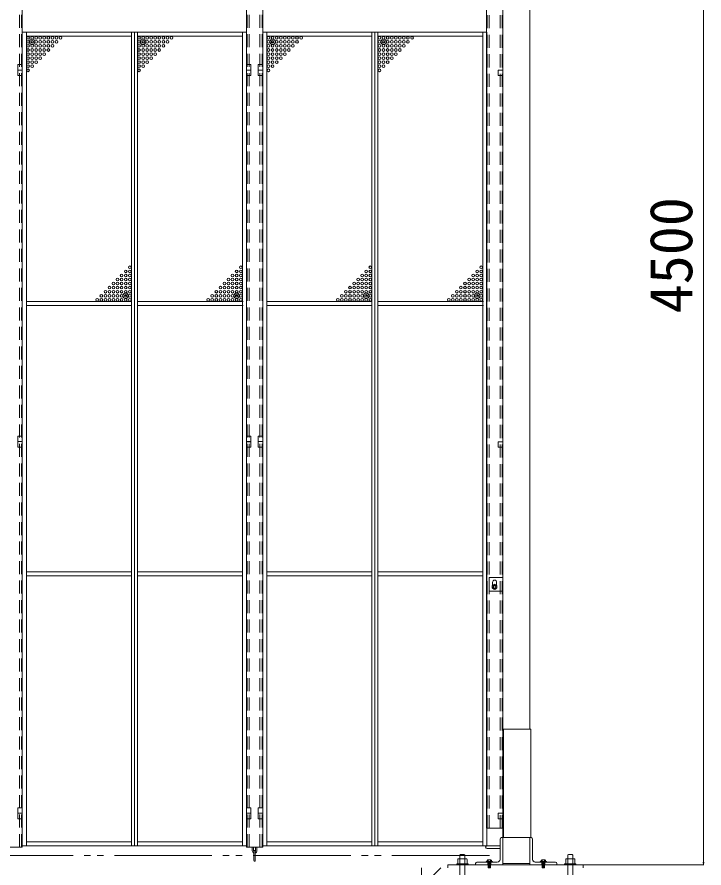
# Model space of a CAD drawing. Units: millimetres, scale not verified. Extents: x -10338 to 10338, y -7128 to 7128.
# Drawn here: x -1602 to 933, y -4125 to -985 of the extents above; entities that cross this region are included whole.
import ezdxf
from ezdxf.enums import TextEntityAlignment as Align

# ---------------------------------------------------------------- set-up
doc = ezdxf.new("R2010")
doc.units = ezdxf.units.MM
doc.header["$LTSCALE"] = 40
doc.header["$PDMODE"] = 32
doc.header["$PDSIZE"] = 20
doc.linetypes.add('DASHED1', pattern=[1.8, 1.2, -0.6])
doc.linetypes.add('DOUBLE_CHAIN2', pattern=[12.8, 9, -1, 0.6, -0.6, 0.6, -1])
for name, color, linetype, lineweight in [('0-0_0', 7, 'Continuous', 9), ('0-4_CYG-90', 7, 'Continuous', 9), ('0-9_ﾒッｼュﾊﾟﾈﾙ用ﾌﾞﾛッｸ', 7, 'Continuous', 9)]:
    doc.layers.add(name, color=color, linetype=linetype, lineweight=lineweight)
doc.styles.add('ＭＳ ゴシック', font='')
doc.styles.get('ＭＳ ゴシック').set_extended_font_data('MS Gothic')

msp = doc.modelspace()

# ---------------------------------------------------------------- linework, layer by layer
at = {"layer": '0-0_0'}
for p, q in [((931.72, 376.56), (931.72, -4103.45)), ((351.36, -4113.45), (932.72, -4113.45))]:
    msp.add_line(p, q, dxfattribs=at)
at = {"layer": '0-0_0', "color": 134}
for p, q in [((930.06, -4103.45), (931.72, -4113.45)), ((930.06, -4103.45), (933.39, -4103.45)), ((931.72, -4113.45), (933.39, -4103.45))]:
    msp.add_line(p, q, dxfattribs=at)
at = {"layer": '0-4_CYG-90'}
for p, q in [((290.71, 386.56), (290.71, -3613.44)), ((-1582.89, -4048.26), (-1582.89, 171.53)), ((-755.19, -4048.26), (-755.19, 171.53)), ((-695.19, -4048.26), (-695.19, 171.53)), ((190.71, -4113.44), (190.71, -13.44)), ((130.71, -303.45), (130.71, -3978.26)), ((190.71, -3978.26), (190.71, -303.45)), ((-1582.19, -1040.46), (-1582.19, -4043.46)), ((-1582.19, -1040.46), (-755.19, -1040.46)), ((-1567.19, -4043.46), (-1567.19, -1040.46)), ((-1179.69, -1055.46), (-1567.19, -1055.46)), ((-1179.69, -4043.46), (-1179.69, -1040.46)), ((-1168.69, -4043.46), (-1168.69, -1040.46)), ((-1157.69, -4043.46), (-1157.69, -1040.46)), ((-1157.69, -1055.46), (-770.19, -1055.46)), ((-770.19, -4043.46), (-770.19, -1040.46)), ((-694.49, -1040.46), (-694.49, -4043.46)), ((-694.49, -1040.46), (132.51, -1040.46)), ((-679.49, -4043.46), (-679.49, -1040.46)), ((-291.99, -1055.46), (-679.49, -1055.46)), ((-291.99, -4043.46), (-291.99, -1040.46)), ((-280.99, -4043.46), (-280.99, -1040.46)), ((-269.99, -4043.46), (-269.99, -1040.46)), ((-269.99, -1055.46), (117.51, -1055.46)), ((117.51, -4043.46), (117.51, -1040.46)), ((132.51, -1040.46), (132.51, -4043.46)), ((-1582.19, -1160.46), (-1599.19, -1160.46)), ((-755.49, -1160.46), (-738.49, -1160.46)), ((-694.49, -1160.46), (-711.49, -1160.46)), ((-1599.19, -1180.46), (-1582.19, -1180.46)), ((-738.49, -1180.46), (-755.49, -1180.46)), ((-711.49, -1180.46), (-694.49, -1180.46)), ((173.41, -1180.46), (190.71, -1180.46)), ((173.41, -1200.46), (173.41, -1180.46)), ((190.71, -1200.46), (173.41, -1200.46)), ((-1179.69, -2034.46), (-1567.19, -2034.46)), ((-1157.69, -2034.46), (-767.69, -2034.46)), ((-291.99, -2034.46), (-679.49, -2034.46)), ((-269.99, -2034.46), (120.01, -2034.46)), ((-1179.69, -2049.46), (-1567.19, -2049.46)), ((-1157.69, -2049.46), (-767.69, -2049.46)), ((-291.99, -2049.46), (-679.49, -2049.46)), ((-269.99, -2049.46), (120.01, -2049.46)), ((-1582.19, -2531.96), (-1599.19, -2531.96)), ((-694.49, -2531.96), (-711.49, -2531.96)), ((-1599.19, -2551.96), (-1582.19, -2551.96)), ((-711.49, -2551.96), (-694.49, -2551.96)), ((173.41, -2551.97), (190.71, -2551.97)), ((173.41, -2571.96), (173.41, -2551.97)), ((190.71, -2571.96), (173.41, -2571.96)), ((-1179.69, -3032.68), (-1567.19, -3032.68)), ((-1157.69, -3032.68), (-770.19, -3032.68)), ((-291.99, -3032.68), (-679.49, -3032.68)), ((-269.99, -3032.68), (117.51, -3032.68)), ((-1179.69, -3047.68), (-1567.19, -3047.68)), ((-1157.69, -3047.68), (-770.19, -3047.68)), ((-291.99, -3047.68), (-679.49, -3047.68)), ((-269.99, -3047.68), (117.51, -3047.68)), ((140.71, -3053.44), (190.71, -3053.44)), ((140.71, -3103.44), (140.71, -3053.44)), ((153.21, -3070.44), (153.21, -3082.82)), ((168.21, -3070.44), (168.21, -3082.82)), ((190.71, -3103.44), (140.71, -3103.44)), ((152.21, -3083.4), (160.71, -3078.5)), ((152.21, -3093.22), (152.21, -3083.4)), ((160.71, -3098.12), (152.21, -3093.22)), ((160.71, -3078.5), (169.21, -3083.4)), ((169.21, -3093.22), (160.71, -3098.12)), ((169.21, -3083.4), (169.21, -3093.22)), ((193.91, -4013.44), (193.91, -3613.44)), ((193.91, -3613.44), (293.91, -3613.44)), ((293.91, -3613.44), (293.91, -4013.44)), ((173.41, -3923.47), (190.71, -3923.47)), ((173.41, -3943.47), (173.41, -3923.47)), ((190.71, -3943.47), (173.41, -3943.47)), ((130.71, -3978.44), (190.71, -3978.44)), ((180.71, -4018.44), (180.71, -4093.44)), ((180.71, -4018.45), (180.71, -4093.45)), ((190.71, -4013.44), (185.71, -4013.44)), ((287.5, -4013.45), (185.71, -4013.45)), ((193.91, -4013.44), (295.71, -4013.44)), ((290.7, -4013.45), (295.7, -4013.45)), ((290.71, -4113.44), (290.71, -4013.44)), ((300.7, -4018.45), (300.7, -4093.45)), ((300.71, -4018.44), (300.71, -4093.44)), ((-1582.89, -4048.47), (-1642.89, -4048.47)), ((-1582.19, -4043.46), (-755.19, -4043.46)), ((-1179.69, -4028.46), (-1567.19, -4028.46)), ((-1157.69, -4028.46), (-770.19, -4028.46)), ((-695.19, -4048.47), (-755.19, -4048.47)), ((-733.69, -4048.47), (-733.69, -4061.97)), ((-728.69, -4048.47), (-728.69, -4061.97)), ((-721.69, -4048.47), (-721.69, -4061.97)), ((-716.69, -4048.47), (-716.69, -4061.97)), ((-694.49, -4043.46), (132.51, -4043.46)), ((-291.99, -4028.46), (-679.49, -4028.46)), ((-269.99, -4028.46), (117.51, -4028.46)), ((180.71, -4043.44), (132.71, -4043.44)), ((-727.69, -4062.97), (-727.69, -4097.97)), ((-722.69, -4062.97), (-722.69, -4097.97)), ((32.98, -4645.75), (32.98, -4077.65)), ((34.98, -4075.65), (48.89, -4075.65)), ((50.89, -4077.65), (50.89, -4242.8)), ((132.71, -4053.44), (180.71, -4053.44)), ((430.96, -4242.8), (430.96, -4077.65)), ((432.96, -4075.65), (446.87, -4075.65)), ((448.87, -4077.65), (448.87, -4645.75)), ((21.04, -4113.5), (21.04, -4109.52)), ((21.04, -4109.52), (62.83, -4109.52)), ((62.83, -4113.5), (21.04, -4113.5)), ((25.02, -4093.6), (25.02, -4109.52)), ((56.86, -4091.62), (27.01, -4091.62)), ((58.85, -4109.52), (58.85, -4093.6)), ((62.83, -4109.52), (62.83, -4113.5)), ((90.71, -4108.44), (90.71, -4113.44)), ((90.71, -4113.44), (390.71, -4113.44)), ((90.72, -4108.44), (90.72, -4113.44)), ((170.71, -4103.44), (95.71, -4103.44)), ((170.71, -4103.44), (95.72, -4103.44)), ((129.49, -4101.44), (129.49, -4103.43)), ((153.37, -4101.44), (129.49, -4101.44)), ((129.49, -4103.43), (153.37, -4103.43)), ((133.47, -4097.46), (133.47, -4101.44)), ((149.39, -4101.44), (133.47, -4101.44)), ((133.47, -4103.43), (149.39, -4103.43)), ((147.4, -4095.47), (135.46, -4095.47)), ((135.46, -4103.43), (135.46, -4113.38)), ((137.45, -4101.44), (137.45, -4095.47)), ((137.45, -4125.32), (137.45, -4101.44)), ((137.45, -4105.42), (145.41, -4103.43)), ((137.45, -4107.41), (145.41, -4105.42)), ((137.45, -4109.4), (145.41, -4107.41)), ((137.45, -4111.39), (145.41, -4109.4)), ((137.45, -4113.38), (145.41, -4111.39)), ((137.45, -4115.37), (145.41, -4113.38)), ((145.41, -4101.44), (145.41, -4095.47)), ((145.41, -4101.44), (145.41, -4125.32)), ((147.4, -4103.43), (147.4, -4113.38)), ((149.39, -4101.44), (149.39, -4097.46)), ((153.37, -4103.43), (153.37, -4101.44)), ((310.7, -4103.44), (385.7, -4103.44)), ((310.71, -4103.44), (385.71, -4103.44)), ((352.36, -4101.44), (328.48, -4101.44)), ((328.48, -4101.44), (328.48, -4103.43)), ((328.48, -4103.43), (352.36, -4103.43)), ((332.46, -4097.46), (332.46, -4101.44)), ((332.46, -4101.44), (348.38, -4101.44)), ((332.46, -4103.43), (348.38, -4103.43)), ((346.39, -4095.47), (334.45, -4095.47)), ((334.45, -4103.43), (334.45, -4113.38)), ((336.44, -4125.32), (336.44, -4095.47)), ((336.44, -4105.42), (344.4, -4103.43)), ((336.44, -4107.41), (344.4, -4105.42)), ((336.44, -4109.4), (344.4, -4107.41)), ((336.44, -4111.39), (344.4, -4109.4)), ((336.44, -4113.38), (344.4, -4111.39)), ((336.44, -4115.37), (344.4, -4113.38)), ((344.4, -4095.47), (344.4, -4125.32)), ((346.39, -4103.43), (346.39, -4113.38)), ((348.38, -4101.44), (348.38, -4097.46)), ((352.36, -4103.43), (352.36, -4101.44)), ((390.7, -4108.44), (390.7, -4113.44)), ((390.71, -4108.44), (390.71, -4113.44)), ((419.02, -4113.5), (419.02, -4109.52)), ((419.02, -4109.52), (460.8, -4109.52)), ((460.8, -4113.5), (419.02, -4113.5)), ((423, -4093.6), (423, -4109.52)), ((454.84, -4091.62), (424.99, -4091.62)), ((456.82, -4109.52), (456.82, -4093.6)), ((460.8, -4109.52), (460.8, -4113.5)), ((487.67, -4113.45), (487.67, -4124.94)), ((-109.29, -4125.07), (-109.29, -5025.07)), ((-109.29, -4197), (-37.37, -4125.07)), ((137.45, -4117.36), (145.41, -4115.37)), ((137.45, -4119.35), (145.41, -4117.36)), ((137.45, -4121.34), (145.41, -4119.35)), ((137.45, -4123.33), (145.41, -4121.34)), ((137.45, -4125.32), (145.41, -4123.33)), ((145.41, -4125.32), (137.45, -4125.32)), ((336.44, -4117.36), (344.4, -4115.37)), ((336.44, -4119.35), (344.4, -4117.36)), ((336.44, -4121.34), (344.4, -4119.35)), ((336.44, -4123.33), (344.4, -4121.34)), ((336.44, -4125.32), (344.4, -4123.33)), ((344.4, -4125.32), (336.44, -4125.32))]:
    msp.add_line(p, q, dxfattribs=at)
at = {"layer": '0-4_CYG-90', "linetype": 'DASHED1'}
for p, q in [((-1592.89, -4048.47), (-1592.89, 171.53)), ((-1585.19, -4048.47), (-1585.19, 171.53)), ((-752.89, -4048.47), (-752.89, 171.53)), ((-745.19, -4048.47), (-745.19, 171.53)), ((-705.19, -4048.47), (-705.19, 171.53)), ((-697.49, -4048.47), (-697.49, 171.53)), ((133.01, -3978.44), (133.01, -303.45)), ((140.71, -3978.44), (140.71, -303.45)), ((180.71, -3978.44), (180.71, -303.45)), ((188.41, -3978.44), (188.41, -303.45))]:
    msp.add_line(p, q, dxfattribs=at)
at = {"layer": '0-4_CYG-90', "linetype": 'DOUBLE_CHAIN2'}
for p, q in [((141.7, -4079.88), (-8759.77, -4079.88)), ((190.71, -4108.94), (290.7, -4108.94)), ((290.71, -4108.94), (190.71, -4108.94))]:
    msp.add_line(p, q, dxfattribs=at)
at = {"layer": '0-4_CYG-90'}
for points in [[(-1599.19, -1160.46), (-1599.19, -1200.46), (-1582.49, -1200.46)], [(-738.49, -1160.46), (-738.49, -1200.46), (-755.19, -1200.46)], [(-711.49, -1160.46), (-711.49, -1200.46), (-694.79, -1200.46)], [(-1582.49, -2571.96), (-1599.19, -2571.96), (-1599.19, -2531.96)], [(-755.49, -2531.96), (-738.49, -2531.96), (-738.49, -2551.96), (-755.49, -2551.96)], [(-694.79, -2571.96), (-711.49, -2571.96), (-711.49, -2531.96)], [(-755.19, -2571.96), (-738.49, -2571.96), (-738.49, -2551.97), (-755.19, -2551.97)], [(-1582.19, -3923.46), (-1599.19, -3923.46), (-1599.19, -3903.46), (-1582.19, -3903.46)], [(-1582.49, -3943.47), (-1599.19, -3943.47), (-1599.19, -3923.47)], [(-755.49, -3923.46), (-738.49, -3923.46), (-738.49, -3903.46), (-755.49, -3903.46)], [(-755.19, -3943.47), (-738.49, -3943.47), (-738.49, -3923.47)], [(-694.49, -3923.46), (-711.49, -3923.46), (-711.49, -3903.46), (-694.49, -3903.46)], [(-694.79, -3943.47), (-711.49, -3943.47), (-711.49, -3923.47)], [(487.67, -4113.45), (-11.79, -4113.45), (-11.79, -4124.94)]]:
    msp.add_lwpolyline(points, dxfattribs=at)
for radius in [8.5, 5, 5, 4.19]:
    msp.add_circle((160.71, -3088.31), radius, dxfattribs=at)
for centre, radius, start, end in [((160.71, -3070.44), 7.5, 0, 180), ((185.71, -4018.44), 5, 90, 180), ((185.71, -4018.45), 5, 90, 180), ((295.7, -4018.45), 5, 0, 90), ((295.71, -4018.44), 5, 0, 90), ((132.71, -4048.44), 5, 90, 270), ((-725.19, -4061.97), 8.5, 180, 252.895), ((-725.19, -4061.97), 3.5, 180, 224.415), ((-725.19, -4062.97), 2.5, 0, 180), ((-725.19, -4061.97), 3.5, 315.585, 0), ((-725.19, -4061.97), 8.5, 287.105, 0), ((34.98, -4077.65), 2, 90, 180), ((48.89, -4077.65), 2, 0, 90), ((432.96, -4077.65), 2, 90, 180), ((446.87, -4077.65), 2, 0, 90), ((-725.19, -4097.97), 2.5, 180, 0), ((27.01, -4093.6), 1.99, 90, 180), ((56.86, -4093.6), 1.99, 0, 90), ((95.71, -4108.44), 5, 90, 180), ((95.72, -4108.44), 5, 90, 180), ((135.46, -4097.46), 1.99, 90, 180), ((147.4, -4097.46), 1.99, 0, 90), ((170.71, -4093.44), 10, 270, 0), ((170.71, -4093.45), 10, 270, 0), ((310.7, -4093.45), 10, 180, 270), ((310.71, -4093.44), 10, 180, 270), ((334.45, -4097.46), 1.99, 90, 180), ((346.39, -4097.46), 1.99, 0, 90), ((385.7, -4108.44), 5, 0, 90), ((385.71, -4108.44), 5, 0, 90), ((424.99, -4093.6), 1.99, 90, 180), ((454.84, -4093.6), 1.99, 0, 90)]:
    msp.add_arc(centre, radius, start, end, dxfattribs=at)
at = {"layer": '0-4_CYG-90', "linetype": 'DOUBLE_CHAIN2'}
msp.add_arc((135.46, -4097.46), 1.99, 90, 180, dxfattribs=at)
at = {"layer": '0-9_ﾒッｼュﾊﾟﾈﾙ用ﾌﾞﾛッｸ'}
for centre in [(-1561.19, -1061.46), (-1546.19, -1061.46), (-1531.19, -1061.46), (-1516.19, -1061.46), (-1501.19, -1061.46), (-1486.19, -1061.46), (-1471.19, -1061.46), (-1456.19, -1061.46), (-1441.19, -1061.46), (-1151.69, -1061.46), (-1136.69, -1061.46), (-1121.69, -1061.46), (-1106.69, -1061.46), (-1091.69, -1061.46), (-1076.69, -1061.46), (-1061.69, -1061.46), (-1046.69, -1061.46), (-1031.69, -1061.46), (-673.49, -1061.46), (-658.49, -1061.46), (-643.49, -1061.46), (-628.49, -1061.46), (-613.49, -1061.46), (-598.49, -1061.46), (-583.49, -1061.46), (-568.49, -1061.46), (-553.49, -1061.46), (-263.99, -1061.46), (-248.99, -1061.46), (-233.99, -1061.46), (-218.99, -1061.46), (-203.99, -1061.46), (-188.99, -1061.46), (-173.99, -1061.46), (-158.99, -1061.46), (-143.99, -1061.46), (-1561.19, -1076.46), (-1561.19, -1091.46), (-1546.19, -1076.46), (-1546.19, -1091.46), (-1531.19, -1076.46), (-1531.19, -1091.46), (-1516.19, -1076.46), (-1516.19, -1091.46), (-1501.19, -1076.46), (-1501.19, -1091.46), (-1486.19, -1076.46), (-1486.19, -1091.46), (-1471.19, -1076.46), (-1471.19, -1091.46), (-1456.19, -1076.46), (-1151.69, -1076.46), (-1151.69, -1091.46), (-1136.69, -1076.46), (-1136.69, -1091.46), (-1121.69, -1076.46), (-1121.69, -1091.46), (-1106.69, -1076.46), (-1106.69, -1091.46), (-1091.69, -1076.46), (-1091.69, -1091.46), (-1076.69, -1076.46), (-1076.69, -1091.46), (-1061.69, -1076.46), (-1061.69, -1091.46), (-1046.69, -1076.46), (-673.49, -1076.46), (-673.49, -1091.46), (-658.49, -1076.46), (-658.49, -1091.46), (-643.49, -1076.46), (-643.49, -1091.46), (-628.49, -1076.46), (-628.49, -1091.46), (-613.49, -1076.46), (-613.49, -1091.46), (-598.49, -1076.46), (-598.49, -1091.46), (-583.49, -1076.46), (-583.49, -1091.46), (-568.49, -1076.46), (-263.99, -1076.46), (-263.99, -1091.46), (-248.99, -1076.46), (-248.99, -1091.46), (-233.99, -1076.46), (-233.99, -1091.46), (-218.99, -1076.46), (-218.99, -1091.46), (-203.99, -1076.46), (-203.99, -1091.46), (-188.99, -1076.46), (-188.99, -1091.46), (-173.99, -1076.46), (-173.99, -1091.46), (-158.99, -1076.46), (-1561.19, -1106.46), (-1561.19, -1121.46), (-1546.19, -1106.46), (-1546.19, -1121.46), (-1531.19, -1106.46), (-1531.19, -1121.46), (-1516.19, -1106.46), (-1516.19, -1121.46), (-1501.19, -1106.46), (-1501.19, -1121.46), (-1486.19, -1106.46), (-1151.69, -1106.46), (-1151.69, -1121.46), (-1136.69, -1106.46), (-1136.69, -1121.46), (-1121.69, -1106.46), (-1121.69, -1121.46), (-1106.69, -1106.46), (-1106.69, -1121.46), (-1091.69, -1106.46), (-1091.69, -1121.46), (-1076.69, -1106.46), (-673.49, -1106.46), (-673.49, -1121.46), (-658.49, -1106.46), (-658.49, -1121.46), (-643.49, -1106.46), (-643.49, -1121.46), (-628.49, -1106.46), (-628.49, -1121.46), (-613.49, -1106.46), (-613.49, -1121.46), (-598.49, -1106.46), (-263.99, -1106.46), (-263.99, -1121.46), (-248.99, -1106.46), (-248.99, -1121.46), (-233.99, -1106.46), (-233.99, -1121.46), (-218.99, -1106.46), (-218.99, -1121.46), (-203.99, -1106.46), (-203.99, -1121.46), (-188.99, -1106.46), (-1561.19, -1136.46), (-1561.19, -1151.46), (-1561.19, -1166.46), (-1546.19, -1136.46), (-1546.19, -1151.46), (-1546.19, -1166.46), (-1531.19, -1136.46), (-1531.19, -1151.46), (-1516.19, -1136.46), (-1151.69, -1136.46), (-1151.69, -1151.46), (-1151.69, -1166.46), (-1136.69, -1136.46), (-1136.69, -1151.46), (-1136.69, -1166.46), (-1121.69, -1136.46), (-1121.69, -1151.46), (-1106.69, -1136.46), (-673.49, -1136.46), (-673.49, -1151.46), (-673.49, -1166.46), (-658.49, -1136.46), (-658.49, -1151.46), (-658.49, -1166.46), (-643.49, -1136.46), (-643.49, -1151.46), (-628.49, -1136.46), (-263.99, -1136.46), (-263.99, -1151.46), (-263.99, -1166.46), (-248.99, -1136.46), (-248.99, -1151.46), (-248.99, -1166.46), (-233.99, -1136.46), (-233.99, -1151.46), (-218.99, -1136.46), (-1561.19, -1181.46), (-1151.69, -1181.46), (-673.49, -1181.46), (-263.99, -1181.46), (-1185.69, -1908.46), (-776.19, -1908.46), (-297.99, -1908.46), (111.51, -1908.46), (-1215.69, -1938.46), (-1200.69, -1923.46), (-1200.69, -1938.46), (-1185.69, -1923.46), (-1185.69, -1938.46), (-806.19, -1938.46), (-791.19, -1923.46), (-791.19, -1938.46), (-776.19, -1923.46), (-776.19, -1938.46), (-327.99, -1938.46), (-312.99, -1923.46), (-312.99, -1938.46), (-297.99, -1923.46), (-297.99, -1938.46), (81.51, -1938.46), (96.51, -1923.46), (96.51, -1938.46), (111.51, -1923.46), (111.51, -1938.46), (-1260.69, -1983.46), (-1245.69, -1968.46), (-1245.69, -1983.46), (-1230.69, -1953.46), (-1230.69, -1968.46), (-1230.69, -1983.46), (-1215.69, -1953.46), (-1215.69, -1968.46), (-1215.69, -1983.46), (-1200.69, -1953.46), (-1200.69, -1968.46), (-1200.69, -1983.46), (-1185.69, -1953.46), (-1185.69, -1968.46), (-1185.69, -1983.46), (-851.19, -1983.46), (-836.19, -1968.46), (-836.19, -1983.46), (-821.19, -1953.46), (-821.19, -1968.46), (-821.19, -1983.46), (-806.19, -1953.46), (-806.19, -1968.46), (-806.19, -1983.46), (-791.19, -1953.46), (-791.19, -1968.46), (-791.19, -1983.46), (-776.19, -1953.46), (-776.19, -1968.46), (-776.19, -1983.46), (-372.99, -1983.46), (-357.99, -1968.46), (-357.99, -1983.46), (-342.99, -1953.46), (-342.99, -1968.46), (-342.99, -1983.46), (-327.99, -1953.46), (-327.99, -1968.46), (-327.99, -1983.46), (-312.99, -1953.46), (-312.99, -1968.46), (-312.99, -1983.46), (-297.99, -1953.46), (-297.99, -1968.46), (-297.99, -1983.46), (36.51, -1983.46), (51.51, -1968.46), (51.51, -1983.46), (66.51, -1953.46), (66.51, -1968.46), (66.51, -1983.46), (81.51, -1953.46), (81.51, -1968.46), (81.51, -1983.46), (96.51, -1953.46), (96.51, -1968.46), (96.51, -1983.46), (111.51, -1953.46), (111.51, -1968.46), (111.51, -1983.46), (-1290.69, -2013.46), (-1275.69, -1998.46), (-1275.69, -2013.46), (-1260.69, -1998.46), (-1260.69, -2013.46), (-1245.69, -1998.46), (-1245.69, -2013.46), (-1230.69, -1998.46), (-1230.69, -2013.46), (-1215.69, -1998.46), (-1215.69, -2013.46), (-1200.69, -1998.46), (-1200.69, -2013.46), (-1185.69, -1998.46), (-1185.69, -2013.46), (-881.19, -2013.46), (-866.19, -1998.46), (-866.19, -2013.46), (-851.19, -1998.46), (-851.19, -2013.46), (-836.19, -1998.46), (-836.19, -2013.46), (-821.19, -1998.46), (-821.19, -2013.46), (-806.19, -1998.46), (-806.19, -2013.46), (-791.19, -1998.46), (-791.19, -2013.46), (-776.19, -1998.46), (-776.19, -2013.46), (-402.99, -2013.46), (-387.99, -1998.46), (-387.99, -2013.46), (-372.99, -1998.46), (-372.99, -2013.46), (-357.99, -1998.46), (-357.99, -2013.46), (-342.99, -1998.46), (-342.99, -2013.46), (-327.99, -1998.46), (-327.99, -2013.46), (-312.99, -1998.46), (-312.99, -2013.46), (-297.99, -1998.46), (-297.99, -2013.46), (6.51, -2013.46), (21.51, -1998.46), (21.51, -2013.46), (36.51, -1998.46), (36.51, -2013.46), (51.51, -1998.46), (51.51, -2013.46), (66.51, -1998.46), (66.51, -2013.46), (81.51, -1998.46), (81.51, -2013.46), (96.51, -1998.46), (96.51, -2013.46), (111.51, -1998.46), (111.51, -2013.46), (-1305.69, -2028.46), (-1290.69, -2028.46), (-1275.69, -2028.46), (-1260.69, -2028.46), (-1245.69, -2028.46), (-1230.69, -2028.46), (-1215.69, -2028.46), (-1200.69, -2028.46), (-1185.69, -2028.46), (-896.19, -2028.46), (-881.19, -2028.46), (-866.19, -2028.46), (-851.19, -2028.46), (-836.19, -2028.46), (-821.19, -2028.46), (-806.19, -2028.46), (-791.19, -2028.46), (-776.19, -2028.46), (-417.99, -2028.46), (-402.99, -2028.46), (-387.99, -2028.46), (-372.99, -2028.46), (-357.99, -2028.46), (-342.99, -2028.46), (-327.99, -2028.46), (-312.99, -2028.46), (-297.99, -2028.46), (-8.49, -2028.46), (6.51, -2028.46), (21.51, -2028.46), (36.51, -2028.46), (51.51, -2028.46), (66.51, -2028.46), (81.51, -2028.46), (96.51, -2028.46), (111.51, -2028.46)]:
    msp.add_circle(centre, 5, dxfattribs=at)
for p in [(-1546.19, -1076.46), (-1136.69, -1076.46), (-658.49, -1076.46), (-248.99, -1076.46), (-1200.69, -2013.46), (-791.19, -2013.46), (-312.99, -2013.46), (96.51, -2013.46)]:
    msp.add_point(p, dxfattribs=at)

# ---------------------------------------------------------------- texts
at = {"layer": '0-0_0', "style": 'ＭＳ ゴシック'}
msp.add_text('4500', height=157.7, rotation=90, dxfattribs=at).set_placement((937.46, -2078.42), align=Align.BOTTOM_LEFT)

doc.saveas('drawing.dxf')
